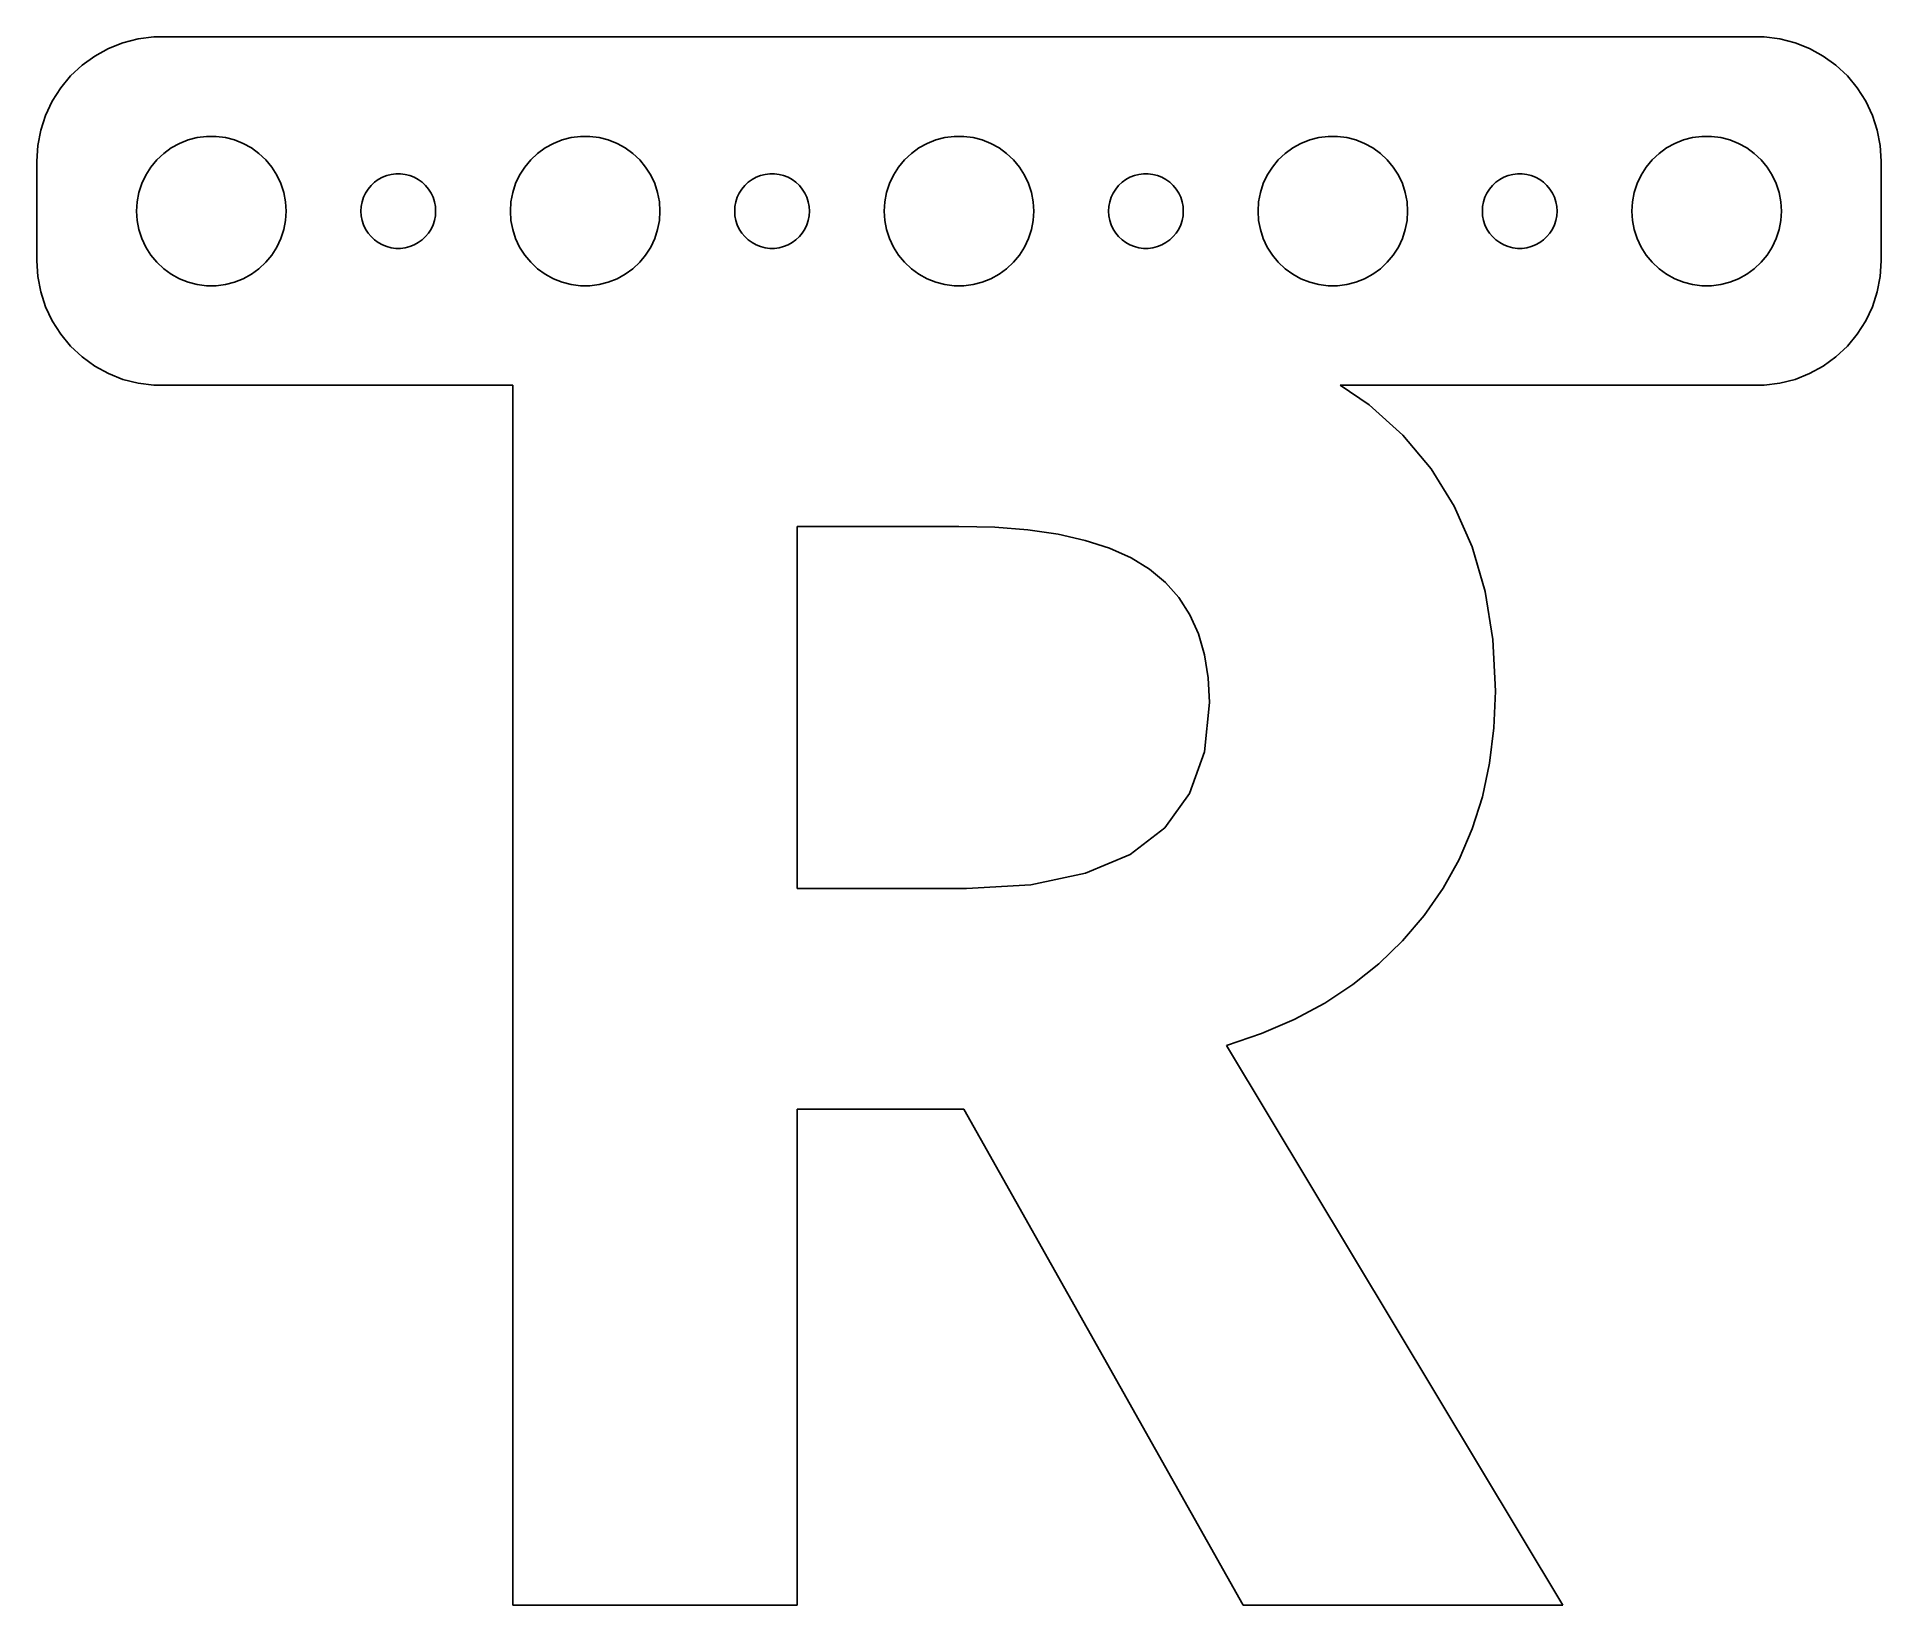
# Model space of a CAD drawing. Header units: metres. Extents: x -37 to 37, y -55.9 to 7.
import ezdxf

# ---------------------------------------------------------------- set-up
doc = ezdxf.new("R2010")
doc.units = ezdxf.units.M

msp = doc.modelspace()

# ---------------------------------------------------------------- linework, layer by layer
for p, q in [((-33.5451, 6.75528), (-34.1289, 6.52412)), ((-32.9369, 6.91142), (-33.5451, 6.75528)), ((-32.3139, 6.99013), (-32.9369, 6.91142)), ((32.3139, 6.99013), (-32.3139, 6.99013)), ((32.9369, 6.91142), (32.3139, 6.99013)), ((33.5451, 6.75528), (32.9369, 6.91142)), ((34.1289, 6.52412), (33.5451, 6.75528)), ((-34.6791, 6.22163), (-35.1871, 5.85255)), ((-34.1289, 6.52412), (-34.6791, 6.22163)), ((34.6791, 6.22163), (34.1289, 6.52412)), ((35.1871, 5.85255), (34.6791, 6.22163)), ((-35.6448, 5.42273), (-36.0451, 4.93892)), ((-35.1871, 5.85255), (-35.6448, 5.42273)), ((35.6448, 5.42273), (35.1871, 5.85255)), ((36.0451, 4.93892), (35.6448, 5.42273)), ((-36.0451, 4.93892), (-36.3815, 4.40877)), ((36.3815, 4.40877), (36.0451, 4.93892)), ((-36.6489, 3.84062), (-36.8429, 3.24344)), ((-36.3815, 4.40877), (-36.6489, 3.84062)), ((36.6489, 3.84062), (36.3815, 4.40877)), ((36.8429, 3.24344), (36.6489, 3.84062)), ((-36.8429, 3.24344), (-36.9606, 2.62666)), ((-30.5621, 2.94685), (-30.1884, 2.99408)), ((-30.1884, 2.99408), (-29.8116, 2.99408)), ((-29.8116, 2.99408), (-29.4379, 2.94685)), ((-15.5621, 2.94685), (-15.1884, 2.99408)), ((-15.1884, 2.99408), (-14.8116, 2.99408)), ((-14.8116, 2.99408), (-14.4379, 2.94685)), ((-0.562134, 2.94685), (-0.18837, 2.99408)), ((-0.18837, 2.99408), (0.18837, 2.99408)), ((0.18837, 2.99408), (0.562134, 2.94685)), ((14.4379, 2.94685), (14.8116, 2.99408)), ((14.8116, 2.99408), (15.1884, 2.99408)), ((15.1884, 2.99408), (15.5621, 2.94685)), ((29.4379, 2.94685), (29.8116, 2.99408)), ((29.8116, 2.99408), (30.1884, 2.99408)), ((30.1884, 2.99408), (30.5621, 2.94685)), ((36.9606, 2.62666), (36.8429, 3.24344)), ((-36.9606, 2.62666), (-37, 2)), ((-32.1869, 2.05363), (-31.9123, 2.31154)), ((-31.9123, 2.31154), (-31.6075, 2.53297)), ((-31.6075, 2.53297), (-31.2773, 2.71448)), ((-31.2773, 2.71448), (-30.927, 2.85316)), ((-30.927, 2.85316), (-30.5621, 2.94685)), ((-29.4379, 2.94685), (-29.0729, 2.85316)), ((-29.0729, 2.85316), (-28.7227, 2.71448)), ((-28.7227, 2.71448), (-28.3925, 2.53297)), ((-28.3925, 2.53297), (-28.0877, 2.31154)), ((-28.0877, 2.31154), (-27.8131, 2.05363)), ((-17.1869, 2.05363), (-16.9123, 2.31154)), ((-16.9123, 2.31154), (-16.6075, 2.53297)), ((-16.6075, 2.53297), (-16.2773, 2.71448)), ((-16.2773, 2.71448), (-15.927, 2.85316)), ((-15.927, 2.85316), (-15.5621, 2.94685)), ((-14.4379, 2.94685), (-14.0729, 2.85316)), ((-14.0729, 2.85316), (-13.7227, 2.71448)), ((-13.7227, 2.71448), (-13.3925, 2.53297)), ((-13.3925, 2.53297), (-13.0877, 2.31154)), ((-13.0877, 2.31154), (-12.8131, 2.05363)), ((-2.1869, 2.05363), (-1.91226, 2.31154)), ((-1.91226, 2.31154), (-1.60747, 2.53297)), ((-1.60747, 2.53297), (-1.27733, 2.71448)), ((-1.27733, 2.71448), (-0.927048, 2.85316)), ((-0.927048, 2.85316), (-0.562134, 2.94685)), ((0.562134, 2.94685), (0.927048, 2.85316)), ((0.927048, 2.85316), (1.27733, 2.71448)), ((1.27733, 2.71448), (1.60747, 2.53297)), ((1.60747, 2.53297), (1.91226, 2.31154)), ((1.91226, 2.31154), (2.1869, 2.05363)), ((12.8131, 2.05363), (13.0877, 2.31154)), ((13.0877, 2.31154), (13.3925, 2.53297)), ((13.3925, 2.53297), (13.7227, 2.71448)), ((13.7227, 2.71448), (14.0729, 2.85316)), ((14.0729, 2.85316), (14.4379, 2.94685)), ((15.5621, 2.94685), (15.927, 2.85316)), ((15.927, 2.85316), (16.2773, 2.71448)), ((16.2773, 2.71448), (16.6075, 2.53297)), ((16.6075, 2.53297), (16.9123, 2.31154)), ((16.9123, 2.31154), (17.1869, 2.05363)), ((27.8131, 2.05363), (28.0877, 2.31154)), ((28.0877, 2.31154), (28.3925, 2.53297)), ((28.3925, 2.53297), (28.7227, 2.71448)), ((28.7227, 2.71448), (29.0729, 2.85316)), ((29.0729, 2.85316), (29.4379, 2.94685)), ((30.5621, 2.94685), (30.927, 2.85316)), ((30.927, 2.85316), (31.2773, 2.71448)), ((31.2773, 2.71448), (31.6075, 2.53297)), ((31.6075, 2.53297), (31.9123, 2.31154)), ((31.9123, 2.31154), (32.1869, 2.05363)), ((37, 2), (36.9606, 2.62666)), ((-37, 2), (-37, -2)), ((-32.6289, 1.44525), (-32.427, 1.76335)), ((-32.427, 1.76335), (-32.1869, 2.05363)), ((-27.8131, 2.05363), (-27.5729, 1.76335)), ((-27.5729, 1.76335), (-27.3711, 1.44525)), ((-22.7811, 1.47342), (-22.5942, 1.49704)), ((-22.5942, 1.49704), (-22.4058, 1.49704)), ((-22.4058, 1.49704), (-22.2189, 1.47342)), ((-17.6289, 1.44525), (-17.427, 1.76335)), ((-17.427, 1.76335), (-17.1869, 2.05363)), ((-12.8131, 2.05363), (-12.5729, 1.76335)), ((-12.5729, 1.76335), (-12.3711, 1.44525)), ((-7.78107, 1.47342), (-7.59418, 1.49704)), ((-7.59418, 1.49704), (-7.40581, 1.49704)), ((-7.40581, 1.49704), (-7.21892, 1.47342)), ((-2.62891, 1.44525), (-2.42705, 1.76335)), ((-2.42705, 1.76335), (-2.1869, 2.05363)), ((2.1869, 2.05363), (2.42705, 1.76335)), ((2.42705, 1.76335), (2.62891, 1.44525)), ((7.21892, 1.47342), (7.40581, 1.49704)), ((7.40581, 1.49704), (7.59418, 1.49704)), ((7.59418, 1.49704), (7.78107, 1.47342)), ((12.3711, 1.44525), (12.5729, 1.76335)), ((12.5729, 1.76335), (12.8131, 2.05363)), ((17.1869, 2.05363), (17.427, 1.76335)), ((17.427, 1.76335), (17.6289, 1.44525)), ((22.2189, 1.47342), (22.4058, 1.49704)), ((22.4058, 1.49704), (22.5942, 1.49704)), ((22.5942, 1.49704), (22.7811, 1.47342)), ((27.3711, 1.44525), (27.5729, 1.76335)), ((27.5729, 1.76335), (27.8131, 2.05363)), ((32.1869, 2.05363), (32.427, 1.76335)), ((32.427, 1.76335), (32.6289, 1.44525)), ((37, -2), (37, 2)), ((-32.9763, 0.375992), (-32.9057, 0.746063)), ((-32.9057, 0.746063), (-32.7893, 1.10437)), ((-32.7893, 1.10437), (-32.6289, 1.44525)), ((-27.3711, 1.44525), (-27.2107, 1.10437)), ((-27.2107, 1.10437), (-27.0942, 0.746063)), ((-27.0942, 0.746063), (-27.0237, 0.375992)), ((-23.8145, 0.722626), (-23.7135, 0.881668)), ((-23.7135, 0.881668), (-23.5934, 1.02681)), ((-23.5934, 1.02681), (-23.4561, 1.15576)), ((-23.4561, 1.15576), (-23.3037, 1.26648)), ((-23.3037, 1.26648), (-23.1387, 1.35724)), ((-23.1387, 1.35724), (-22.9635, 1.42657)), ((-22.9635, 1.42657), (-22.7811, 1.47342)), ((-22.2189, 1.47342), (-22.0365, 1.42657)), ((-22.0365, 1.42657), (-21.8613, 1.35724)), ((-21.8613, 1.35724), (-21.6963, 1.26648)), ((-21.6963, 1.26648), (-21.5439, 1.15576)), ((-21.5439, 1.15576), (-21.4065, 1.02681)), ((-21.4065, 1.02681), (-21.2865, 0.881668)), ((-21.2865, 0.881668), (-21.1855, 0.722626)), ((-17.9763, 0.375992), (-17.9057, 0.746063)), ((-17.9057, 0.746063), (-17.7893, 1.10437)), ((-17.7893, 1.10437), (-17.6289, 1.44525)), ((-12.3711, 1.44525), (-12.2107, 1.10437)), ((-12.2107, 1.10437), (-12.0942, 0.746063)), ((-12.0942, 0.746063), (-12.0237, 0.375992)), ((-8.81445, 0.722626), (-8.71352, 0.881668)), ((-8.71352, 0.881668), (-8.59344, 1.02681)), ((-8.59344, 1.02681), (-8.45613, 1.15576)), ((-8.45613, 1.15576), (-8.30373, 1.26648)), ((-8.30373, 1.26648), (-8.13866, 1.35724)), ((-8.13866, 1.35724), (-7.96352, 1.42657)), ((-7.96352, 1.42657), (-7.78107, 1.47342)), ((-7.21892, 1.47342), (-7.03647, 1.42657)), ((-7.03647, 1.42657), (-6.86133, 1.35724)), ((-6.86133, 1.35724), (-6.69626, 1.26648)), ((-6.69626, 1.26648), (-6.54385, 1.15576)), ((-6.54385, 1.15576), (-6.40654, 1.02681)), ((-6.40654, 1.02681), (-6.28647, 0.881668)), ((-6.28647, 0.881668), (-6.18553, 0.722626)), ((-2.97633, 0.375992), (-2.90575, 0.746063)), ((-2.90575, 0.746063), (-2.78932, 1.10437)), ((-2.78932, 1.10437), (-2.62891, 1.44525)), ((2.62891, 1.44525), (2.78932, 1.10437)), ((2.78932, 1.10437), (2.90575, 0.746063)), ((2.90575, 0.746063), (2.97633, 0.375992)), ((6.18553, 0.722626), (6.28647, 0.881668)), ((6.28647, 0.881668), (6.40654, 1.02681)), ((6.40654, 1.02681), (6.54385, 1.15576)), ((6.54385, 1.15576), (6.69626, 1.26648)), ((6.69626, 1.26648), (6.86133, 1.35724)), ((6.86133, 1.35724), (7.03647, 1.42657)), ((7.03647, 1.42657), (7.21892, 1.47342)), ((7.78107, 1.47342), (7.96352, 1.42657)), ((7.96352, 1.42657), (8.13866, 1.35724)), ((8.13866, 1.35724), (8.30373, 1.26648)), ((8.30373, 1.26648), (8.45613, 1.15576)), ((8.45613, 1.15576), (8.59344, 1.02681)), ((8.59344, 1.02681), (8.71352, 0.881668)), ((8.71352, 0.881668), (8.81445, 0.722626)), ((12.0237, 0.375992), (12.0942, 0.746063)), ((12.0942, 0.746063), (12.2107, 1.10437)), ((12.2107, 1.10437), (12.3711, 1.44525)), ((17.6289, 1.44525), (17.7893, 1.10437)), ((17.7893, 1.10437), (17.9057, 0.746063)), ((17.9057, 0.746063), (17.9763, 0.375992)), ((21.1855, 0.722626), (21.2865, 0.881668)), ((21.2865, 0.881668), (21.4065, 1.02681)), ((21.4065, 1.02681), (21.5439, 1.15576)), ((21.5439, 1.15576), (21.6963, 1.26648)), ((21.6963, 1.26648), (21.8613, 1.35724)), ((21.8613, 1.35724), (22.0365, 1.42657)), ((22.0365, 1.42657), (22.2189, 1.47342)), ((22.7811, 1.47342), (22.9635, 1.42657)), ((22.9635, 1.42657), (23.1387, 1.35724)), ((23.1387, 1.35724), (23.3037, 1.26648)), ((23.3037, 1.26648), (23.4561, 1.15576)), ((23.4561, 1.15576), (23.5934, 1.02681)), ((23.5934, 1.02681), (23.7135, 0.881668)), ((23.7135, 0.881668), (23.8145, 0.722626)), ((27.0237, 0.375992), (27.0942, 0.746063)), ((27.0942, 0.746063), (27.2107, 1.10437)), ((27.2107, 1.10437), (27.3711, 1.44525)), ((32.6289, 1.44525), (32.7893, 1.10437)), ((32.7893, 1.10437), (32.9057, 0.746063)), ((32.9057, 0.746063), (32.9763, 0.375992)), ((-33, 0), (-32.9763, 0.375992)), ((-32.9763, -0.375992), (-33, 0)), ((-27.0237, 0.375992), (-27, 0)), ((-27, 0), (-27.0237, -0.375992)), ((-24, 0), (-23.9882, 0.187988)), ((-23.9882, -0.187988), (-24, 0)), ((-23.9882, 0.187988), (-23.9529, 0.373032)), ((-23.9529, 0.373032), (-23.8947, 0.552185)), ((-23.8947, 0.552185), (-23.8145, 0.722626)), ((-21.1855, 0.722626), (-21.1053, 0.552185)), ((-21.1053, 0.552185), (-21.0471, 0.373032)), ((-21.0471, 0.373032), (-21.0118, 0.187988)), ((-21.0118, 0.187988), (-21, 0)), ((-21, 0), (-21.0118, -0.187988)), ((-18, 0), (-17.9763, 0.375992)), ((-17.9763, -0.375992), (-18, 0)), ((-12.0237, 0.375992), (-12, 0)), ((-12, 0), (-12.0237, -0.375992)), ((-9, 0), (-8.98816, 0.187988)), ((-8.98816, -0.187988), (-9, 0)), ((-8.98816, 0.187988), (-8.95287, 0.373032)), ((-8.95287, 0.373032), (-8.89465, 0.552185)), ((-8.89465, 0.552185), (-8.81445, 0.722626)), ((-6.18553, 0.722626), (-6.10533, 0.552185)), ((-6.10533, 0.552185), (-6.04712, 0.373032)), ((-6.04712, 0.373032), (-6.01183, 0.187988)), ((-6.01183, 0.187988), (-6, 0)), ((-6, 0), (-6.01183, -0.187988)), ((-3, 0), (-2.97633, 0.375992)), ((-2.97633, -0.375992), (-3, 0)), ((2.97633, 0.375992), (3, 0)), ((3, 0), (2.97633, -0.375992)), ((6, 0), (6.01183, 0.187988)), ((6.01183, -0.187988), (6, 0)), ((6.01183, 0.187988), (6.04712, 0.373032)), ((6.04712, 0.373032), (6.10533, 0.552185)), ((6.10533, 0.552185), (6.18553, 0.722626)), ((8.81445, 0.722626), (8.89465, 0.552185)), ((8.89465, 0.552185), (8.95287, 0.373032)), ((8.95287, 0.373032), (8.98816, 0.187988)), ((8.98816, 0.187988), (9, 0)), ((9, 0), (8.98816, -0.187988)), ((12, 0), (12.0237, 0.375992)), ((12.0237, -0.375992), (12, 0)), ((17.9763, 0.375992), (18, 0)), ((18, 0), (17.9763, -0.375992)), ((21, 0), (21.0118, 0.187988)), ((21.0118, -0.187988), (21, 0)), ((21.0118, 0.187988), (21.0471, 0.373032)), ((21.0471, 0.373032), (21.1053, 0.552185)), ((21.1053, 0.552185), (21.1855, 0.722626)), ((23.8145, 0.722626), (23.8947, 0.552185)), ((23.8947, 0.552185), (23.9529, 0.373032)), ((23.9529, 0.373032), (23.9882, 0.187988)), ((23.9882, 0.187988), (24, 0)), ((24, 0), (23.9882, -0.187988)), ((27, 0), (27.0237, 0.375992)), ((27.0237, -0.375992), (27, 0)), ((32.9763, 0.375992), (33, 0)), ((33, 0), (32.9763, -0.375992)), ((-32.9057, -0.746063), (-32.9763, -0.375992)), ((-27.0237, -0.375992), (-27.0942, -0.746063)), ((-23.9529, -0.373032), (-23.9882, -0.187988)), ((-23.8947, -0.552185), (-23.9529, -0.373032)), ((-23.8145, -0.722626), (-23.8947, -0.552185)), ((-23.7135, -0.881668), (-23.8145, -0.722626)), ((-21.1855, -0.722626), (-21.2865, -0.881668)), ((-21.1053, -0.552185), (-21.1855, -0.722626)), ((-21.0471, -0.373032), (-21.1053, -0.552185)), ((-21.0118, -0.187988), (-21.0471, -0.373032)), ((-17.9057, -0.746063), (-17.9763, -0.375992)), ((-12.0237, -0.375992), (-12.0942, -0.746063)), ((-8.95287, -0.373032), (-8.98816, -0.187988)), ((-8.89465, -0.552185), (-8.95287, -0.373032)), ((-8.81445, -0.722626), (-8.89465, -0.552185)), ((-8.71352, -0.881668), (-8.81445, -0.722626)), ((-6.18553, -0.722626), (-6.28647, -0.881668)), ((-6.10533, -0.552185), (-6.18553, -0.722626)), ((-6.04712, -0.373032), (-6.10533, -0.552185)), ((-6.01183, -0.187988), (-6.04712, -0.373032)), ((-2.90575, -0.746063), (-2.97633, -0.375992)), ((2.97633, -0.375992), (2.90575, -0.746063)), ((6.04712, -0.373032), (6.01183, -0.187988)), ((6.10533, -0.552185), (6.04712, -0.373032)), ((6.18553, -0.722626), (6.10533, -0.552185)), ((6.28647, -0.881668), (6.18553, -0.722626)), ((8.81445, -0.722626), (8.71352, -0.881668)), ((8.89465, -0.552185), (8.81445, -0.722626)), ((8.95287, -0.373032), (8.89465, -0.552185)), ((8.98816, -0.187988), (8.95287, -0.373032)), ((12.0942, -0.746063), (12.0237, -0.375992)), ((17.9763, -0.375992), (17.9057, -0.746063)), ((21.0471, -0.373032), (21.0118, -0.187988)), ((21.1053, -0.552185), (21.0471, -0.373032)), ((21.1855, -0.722626), (21.1053, -0.552185)), ((21.2865, -0.881668), (21.1855, -0.722626)), ((23.8145, -0.722626), (23.7135, -0.881668)), ((23.8947, -0.552185), (23.8145, -0.722626)), ((23.9529, -0.373032), (23.8947, -0.552185)), ((23.9882, -0.187988), (23.9529, -0.373032)), ((27.0942, -0.746063), (27.0237, -0.375992)), ((32.9763, -0.375992), (32.9057, -0.746063)), ((-32.7893, -1.10437), (-32.9057, -0.746063)), ((-32.6289, -1.44525), (-32.7893, -1.10437)), ((-32.427, -1.76335), (-32.6289, -1.44525)), ((-27.3711, -1.44525), (-27.5729, -1.76335)), ((-27.2107, -1.10437), (-27.3711, -1.44525)), ((-27.0942, -0.746063), (-27.2107, -1.10437)), ((-23.5934, -1.02681), (-23.7135, -0.881668)), ((-23.4561, -1.15576), (-23.5934, -1.02681)), ((-23.3037, -1.26648), (-23.4561, -1.15576)), ((-23.1387, -1.35724), (-23.3037, -1.26648)), ((-22.9635, -1.42657), (-23.1387, -1.35724)), ((-22.7811, -1.47342), (-22.9635, -1.42657)), ((-22.5942, -1.49704), (-22.7811, -1.47342)), ((-22.2189, -1.47342), (-22.4058, -1.49704)), ((-22.0365, -1.42657), (-22.2189, -1.47342)), ((-21.8613, -1.35724), (-22.0365, -1.42657)), ((-21.6963, -1.26648), (-21.8613, -1.35724)), ((-21.5439, -1.15576), (-21.6963, -1.26648)), ((-21.4065, -1.02681), (-21.5439, -1.15576)), ((-21.2865, -0.881668), (-21.4065, -1.02681)), ((-17.7893, -1.10437), (-17.9057, -0.746063)), ((-17.6289, -1.44525), (-17.7893, -1.10437)), ((-17.427, -1.76335), (-17.6289, -1.44525)), ((-12.3711, -1.44525), (-12.5729, -1.76335)), ((-12.2107, -1.10437), (-12.3711, -1.44525)), ((-12.0942, -0.746063), (-12.2107, -1.10437)), ((-8.59344, -1.02681), (-8.71352, -0.881668)), ((-8.45613, -1.15576), (-8.59344, -1.02681)), ((-8.30373, -1.26648), (-8.45613, -1.15576)), ((-8.13866, -1.35724), (-8.30373, -1.26648)), ((-7.96352, -1.42657), (-8.13866, -1.35724)), ((-7.78107, -1.47342), (-7.96352, -1.42657)), ((-7.59418, -1.49704), (-7.78107, -1.47342)), ((-7.21892, -1.47342), (-7.40581, -1.49704)), ((-7.03647, -1.42657), (-7.21892, -1.47342)), ((-6.86133, -1.35724), (-7.03647, -1.42657)), ((-6.69626, -1.26648), (-6.86133, -1.35724)), ((-6.54385, -1.15576), (-6.69626, -1.26648)), ((-6.40654, -1.02681), (-6.54385, -1.15576)), ((-6.28647, -0.881668), (-6.40654, -1.02681)), ((-2.78932, -1.10437), (-2.90575, -0.746063)), ((-2.62891, -1.44525), (-2.78932, -1.10437)), ((-2.42705, -1.76335), (-2.62891, -1.44525)), ((2.62891, -1.44525), (2.42705, -1.76335)), ((2.78932, -1.10437), (2.62891, -1.44525)), ((2.90575, -0.746063), (2.78932, -1.10437)), ((6.40654, -1.02681), (6.28647, -0.881668)), ((6.54385, -1.15576), (6.40654, -1.02681)), ((6.69626, -1.26648), (6.54385, -1.15576)), ((6.86133, -1.35724), (6.69626, -1.26648)), ((7.03647, -1.42657), (6.86133, -1.35724)), ((7.21892, -1.47342), (7.03647, -1.42657)), ((7.40581, -1.49704), (7.21892, -1.47342)), ((7.78107, -1.47342), (7.59418, -1.49704)), ((7.96352, -1.42657), (7.78107, -1.47342)), ((8.13866, -1.35724), (7.96352, -1.42657)), ((8.30373, -1.26648), (8.13866, -1.35724)), ((8.45613, -1.15576), (8.30373, -1.26648)), ((8.59344, -1.02681), (8.45613, -1.15576)), ((8.71352, -0.881668), (8.59344, -1.02681)), ((12.2107, -1.10437), (12.0942, -0.746063)), ((12.3711, -1.44525), (12.2107, -1.10437)), ((12.5729, -1.76335), (12.3711, -1.44525)), ((17.6289, -1.44525), (17.427, -1.76335)), ((17.7893, -1.10437), (17.6289, -1.44525)), ((17.9057, -0.746063), (17.7893, -1.10437)), ((21.4065, -1.02681), (21.2865, -0.881668)), ((21.5439, -1.15576), (21.4065, -1.02681)), ((21.6963, -1.26648), (21.5439, -1.15576)), ((21.8613, -1.35724), (21.6963, -1.26648)), ((22.0365, -1.42657), (21.8613, -1.35724)), ((22.2189, -1.47342), (22.0365, -1.42657)), ((22.4058, -1.49704), (22.2189, -1.47342)), ((22.7811, -1.47342), (22.5942, -1.49704)), ((22.9635, -1.42657), (22.7811, -1.47342)), ((23.1387, -1.35724), (22.9635, -1.42657)), ((23.3037, -1.26648), (23.1387, -1.35724)), ((23.4561, -1.15576), (23.3037, -1.26648)), ((23.5934, -1.02681), (23.4561, -1.15576)), ((23.7135, -0.881668), (23.5934, -1.02681)), ((27.2107, -1.10437), (27.0942, -0.746063)), ((27.3711, -1.44525), (27.2107, -1.10437)), ((27.5729, -1.76335), (27.3711, -1.44525)), ((32.6289, -1.44525), (32.427, -1.76335)), ((32.7893, -1.10437), (32.6289, -1.44525)), ((32.9057, -0.746063), (32.7893, -1.10437)), ((-37, -2), (-36.9606, -2.62666)), ((-32.1869, -2.05363), (-32.427, -1.76335)), ((-31.9123, -2.31154), (-32.1869, -2.05363)), ((-27.8131, -2.05363), (-28.0877, -2.31154)), ((-27.5729, -1.76335), (-27.8131, -2.05363)), ((-22.4058, -1.49704), (-22.5942, -1.49704)), ((-17.1869, -2.05363), (-17.427, -1.76335)), ((-16.9123, -2.31154), (-17.1869, -2.05363)), ((-12.8131, -2.05363), (-13.0877, -2.31154)), ((-12.5729, -1.76335), (-12.8131, -2.05363)), ((-7.40581, -1.49704), (-7.59418, -1.49704)), ((-2.1869, -2.05363), (-2.42705, -1.76335)), ((-1.91226, -2.31154), (-2.1869, -2.05363)), ((2.1869, -2.05363), (1.91226, -2.31154)), ((2.42705, -1.76335), (2.1869, -2.05363)), ((7.59418, -1.49704), (7.40581, -1.49704)), ((12.8131, -2.05363), (12.5729, -1.76335)), ((13.0877, -2.31154), (12.8131, -2.05363)), ((17.1869, -2.05363), (16.9123, -2.31154)), ((17.427, -1.76335), (17.1869, -2.05363)), ((22.5942, -1.49704), (22.4058, -1.49704)), ((27.8131, -2.05363), (27.5729, -1.76335)), ((28.0877, -2.31154), (27.8131, -2.05363)), ((32.1869, -2.05363), (31.9123, -2.31154)), ((32.427, -1.76335), (32.1869, -2.05363)), ((36.9606, -2.62666), (37, -2)), ((-36.9606, -2.62666), (-36.8429, -3.24344)), ((-31.6075, -2.53297), (-31.9123, -2.31154)), ((-31.2773, -2.71448), (-31.6075, -2.53297)), ((-30.927, -2.85316), (-31.2773, -2.71448)), ((-30.5621, -2.94685), (-30.927, -2.85316)), ((-30.1884, -2.99408), (-30.5621, -2.94685)), ((-29.4379, -2.94685), (-29.8116, -2.99408)), ((-29.0729, -2.85316), (-29.4379, -2.94685)), ((-28.7227, -2.71448), (-29.0729, -2.85316)), ((-28.3925, -2.53297), (-28.7227, -2.71448)), ((-28.0877, -2.31154), (-28.3925, -2.53297)), ((-16.6075, -2.53297), (-16.9123, -2.31154)), ((-16.2773, -2.71448), (-16.6075, -2.53297)), ((-15.927, -2.85316), (-16.2773, -2.71448)), ((-15.5621, -2.94685), (-15.927, -2.85316)), ((-15.1884, -2.99408), (-15.5621, -2.94685)), ((-14.4379, -2.94685), (-14.8116, -2.99408)), ((-14.0729, -2.85316), (-14.4379, -2.94685)), ((-13.7227, -2.71448), (-14.0729, -2.85316)), ((-13.3925, -2.53297), (-13.7227, -2.71448)), ((-13.0877, -2.31154), (-13.3925, -2.53297)), ((-1.60747, -2.53297), (-1.91226, -2.31154)), ((-1.27733, -2.71448), (-1.60747, -2.53297)), ((-0.927048, -2.85316), (-1.27733, -2.71448)), ((-0.562134, -2.94685), (-0.927048, -2.85316)), ((-0.18837, -2.99408), (-0.562134, -2.94685)), ((0.562134, -2.94685), (0.18837, -2.99408)), ((0.927048, -2.85316), (0.562134, -2.94685)), ((1.27733, -2.71448), (0.927048, -2.85316)), ((1.60747, -2.53297), (1.27733, -2.71448)), ((1.91226, -2.31154), (1.60747, -2.53297)), ((13.3925, -2.53297), (13.0877, -2.31154)), ((13.7227, -2.71448), (13.3925, -2.53297)), ((14.0729, -2.85316), (13.7227, -2.71448)), ((14.4379, -2.94685), (14.0729, -2.85316)), ((14.8116, -2.99408), (14.4379, -2.94685)), ((15.5621, -2.94685), (15.1884, -2.99408)), ((15.927, -2.85316), (15.5621, -2.94685)), ((16.2773, -2.71448), (15.927, -2.85316)), ((16.6075, -2.53297), (16.2773, -2.71448)), ((16.9123, -2.31154), (16.6075, -2.53297)), ((28.3925, -2.53297), (28.0877, -2.31154)), ((28.7227, -2.71448), (28.3925, -2.53297)), ((29.0729, -2.85316), (28.7227, -2.71448)), ((29.4379, -2.94685), (29.0729, -2.85316)), ((29.8116, -2.99408), (29.4379, -2.94685)), ((30.5621, -2.94685), (30.1884, -2.99408)), ((30.927, -2.85316), (30.5621, -2.94685)), ((31.2773, -2.71448), (30.927, -2.85316)), ((31.6075, -2.53297), (31.2773, -2.71448)), ((31.9123, -2.31154), (31.6075, -2.53297)), ((36.8429, -3.24344), (36.9606, -2.62666)), ((-36.8429, -3.24344), (-36.6489, -3.84062)), ((-29.8116, -2.99408), (-30.1884, -2.99408)), ((-14.8116, -2.99408), (-15.1884, -2.99408)), ((0.18837, -2.99408), (-0.18837, -2.99408)), ((15.1884, -2.99408), (14.8116, -2.99408)), ((30.1884, -2.99408), (29.8116, -2.99408)), ((36.6489, -3.84062), (36.8429, -3.24344)), ((-36.6489, -3.84062), (-36.3815, -4.40877)), ((-36.3815, -4.40877), (-36.0451, -4.93892)), ((36.0451, -4.93892), (36.3815, -4.40877)), ((36.3815, -4.40877), (36.6489, -3.84062)), ((-36.0451, -4.93892), (-35.6448, -5.42273)), ((35.6448, -5.42273), (36.0451, -4.93892)), ((-35.6448, -5.42273), (-35.1871, -5.85255)), ((-35.1871, -5.85255), (-34.6791, -6.22163)), ((34.6791, -6.22163), (35.1871, -5.85255)), ((35.1871, -5.85255), (35.6448, -5.42273)), ((-34.6791, -6.22163), (-34.1289, -6.52412)), ((-34.1289, -6.52412), (-33.5451, -6.75528)), ((33.5451, -6.75528), (34.1289, -6.52412)), ((34.1289, -6.52412), (34.6791, -6.22163)), ((-33.5451, -6.75528), (-32.9369, -6.91142)), ((-32.9369, -6.91142), (-32.3139, -6.99013)), ((-32.3139, -6.99013), (-17.9019, -6.99013)), ((-17.9019, -6.99013), (-17.9019, -55.9437)), ((16.4606, -7.78217), (15.2972, -6.99013)), ((15.2972, -6.99013), (32.3139, -6.99013)), ((32.3139, -6.99013), (32.9369, -6.91142)), ((32.9369, -6.91142), (33.5451, -6.75528)), ((17.8041, -8.99135), (16.4606, -7.78217)), ((18.9408, -10.3441), (17.8041, -8.99135)), ((19.8709, -11.8405), (18.9408, -10.3441)), ((20.5944, -13.4805), (19.8709, -11.8405)), ((-6.49901, -27.1855), (-6.49901, -12.6522)), ((-6.49901, -12.6522), (-0.00499, -12.6522)), ((-0.00499, -12.6522), (1.43849, -12.6873)), ((1.43849, -12.6873), (2.76523, -12.7927)), ((2.76523, -12.7927), (3.97523, -12.9682)), ((3.97523, -12.9682), (5.0685, -13.214)), ((5.0685, -13.214), (6.04501, -13.5299)), ((6.04501, -13.5299), (6.90479, -13.9161)), ((6.90479, -13.9161), (7.64781, -14.3725)), ((21.1111, -15.2641), (20.5944, -13.4805)), ((7.64781, -14.3725), (8.28371, -14.9029)), ((8.28371, -14.9029), (8.82178, -15.5114)), ((8.82178, -15.5114), (9.26201, -16.1981)), ((21.4211, -17.1912), (21.1111, -15.2641)), ((9.26201, -16.1981), (9.60442, -16.9629)), ((9.60442, -16.9629), (9.849, -17.8058)), ((21.5245, -19.262), (21.4211, -17.1912)), ((9.849, -17.8058), (9.99574, -18.7268)), ((9.99574, -18.7268), (10.0447, -19.7259)), ((10.0447, -19.7259), (9.84587, -21.705)), ((21.4661, -20.7426), (21.5245, -19.262)), ((21.291, -22.1585), (21.4661, -20.7426)), ((9.84587, -21.705), (9.2495, -23.3796)), ((20.9991, -23.5097), (21.291, -22.1585)), ((9.2495, -23.3796), (8.25554, -24.7497)), ((20.5905, -24.7963), (20.9991, -23.5097)), ((8.25554, -24.7497), (6.86401, -25.8154)), ((20.0651, -26.0182), (20.5905, -24.7963)), ((6.86401, -25.8154), (5.07491, -26.5766)), ((5.07491, -26.5766), (2.8882, -27.0333)), ((19.423, -27.1754), (20.0651, -26.0182)), ((0.303925, -27.1855), (-6.49901, -27.1855)), ((2.8882, -27.0333), (0.303925, -27.1855)), ((18.6642, -28.268), (19.423, -27.1754)), ((17.802, -29.2832), (18.6642, -28.268)), ((16.8499, -30.2085), (17.802, -29.2832)), ((15.8078, -31.0439), (16.8499, -30.2085)), ((14.6758, -31.7894), (15.8078, -31.0439)), ((13.4538, -32.445), (14.6758, -31.7894)), ((12.1419, -33.0106), (13.4538, -32.445)), ((10.7401, -33.4863), (12.1419, -33.0106)), ((24.2303, -55.9437), (10.7401, -33.4863)), ((-6.49901, -36.0376), (0.188217, -36.0376)), ((-6.49901, -55.9437), (-6.49901, -36.0376)), ((0.188217, -36.0376), (11.3973, -55.9437)), ((-17.9019, -55.9437), (-6.49901, -55.9437)), ((11.3973, -55.9437), (24.2303, -55.9437))]:
    msp.add_line(p, q)

doc.saveas('drawing.dxf')
